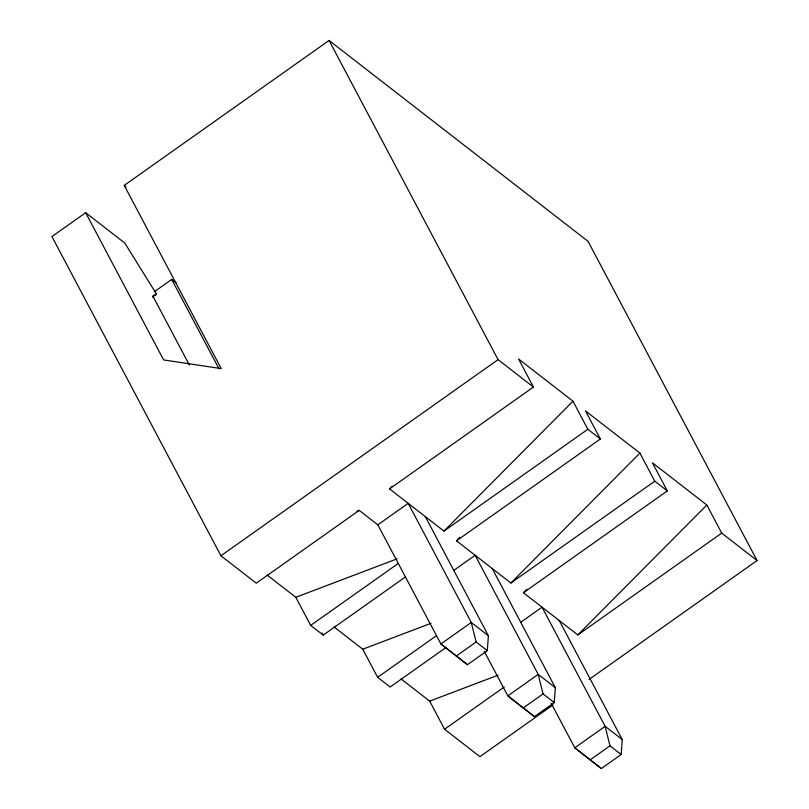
<?xml version="1.0" encoding="UTF-8"?>
<svg xmlns="http://www.w3.org/2000/svg" width="809" height="809" viewBox="0 0 809 809"><rect width="100%" height="100%" fill="white"/><g stroke="black" fill="none" stroke-linecap="round" stroke-linejoin="round"><path stroke-width="1.21" d="M356.84 511.268L359.196 510.368L377.833 524.829L440.905 643.954L467.481 664.705L487.311 650.669L488.403 635.763L425.332 516.627M484.267 651.346L507.84 695.882L534.415 716.632L554.246 702.596L555.338 687.68L492.266 568.555M551.202 703.264L574.774 747.799L601.35 768.55L621.181 754.514L622.273 739.608L559.201 620.473M589.134 679.388L757.072 560.536L721.709 533.111L577.828 634.923L523.433 592.724L667.304 490.911L654.774 481.193L510.894 583.006L456.498 540.806L600.369 438.984L587.84 429.266L443.959 531.088L389.564 488.889L392.234 486.199M443.959 531.088L572.964 401.173L518.559 358.974L533.434 387.066L389.564 488.889M456.498 540.806L460.048 537.216M510.894 583.006L639.899 453.091L585.494 410.891L600.369 438.984M523.433 592.724L526.983 589.144M577.828 634.923L706.833 505.008L652.428 462.809L667.304 490.911M152.456 297.075L156.552 294.173L124.768 243.034L85.663 212.706L51.928 236.582L220.928 555.763L256.291 583.198L359.196 510.368M85.663 212.706L163.62 359.934L221.221 368.611L124.222 185.413L329.071 40.45L588.072 241.355L757.072 560.536M154.317 291.736L171.69 279.439L176.635 283.261M220.928 555.763L498.071 359.631L533.434 387.066M377.833 524.829L408.191 503.34L471.273 622.475L476.117 641.982L487.311 650.669M267.132 575.047L295.821 597.295L310.696 625.397L398.17 563.499M310.696 625.397L323.226 635.116L405.552 576.857M453.879 570.305L475.126 555.257L538.207 674.393L543.051 693.91L554.246 702.596M334.066 626.965L362.756 649.222L377.631 677.315L436.284 635.803M445.729 647.716L390.16 687.033L377.631 677.315M456.286 656.028L476.117 641.982M520.814 622.222L542.06 607.185L605.142 726.31L609.986 745.827L621.181 754.514M401.001 678.893L429.69 701.14L444.566 729.243L504.25 687.003M523.221 707.946L543.051 693.91M553.073 704.902L479.929 756.668L444.566 729.243M590.155 759.863L609.986 745.827M156.552 294.173L152.79 295.942L189.316 364.94M295.821 597.295L397.108 558.837M362.756 649.222L431.066 623.274M429.69 701.14L498 675.202M124.222 185.413L126.133 186.889M488.403 635.763L471.273 622.475L440.905 643.954L467.481 664.705M555.338 687.68L538.207 674.393L507.84 695.882L534.415 716.632M622.273 739.608L605.142 726.31L574.774 747.799L601.35 768.55M706.833 505.008L721.709 533.111M639.899 453.091L654.774 481.193M572.964 401.173L587.84 429.266M329.071 40.45L498.071 359.631M171.69 279.439L218.996 368.773M322.083 632.951L323.226 635.116"/></g></svg>
